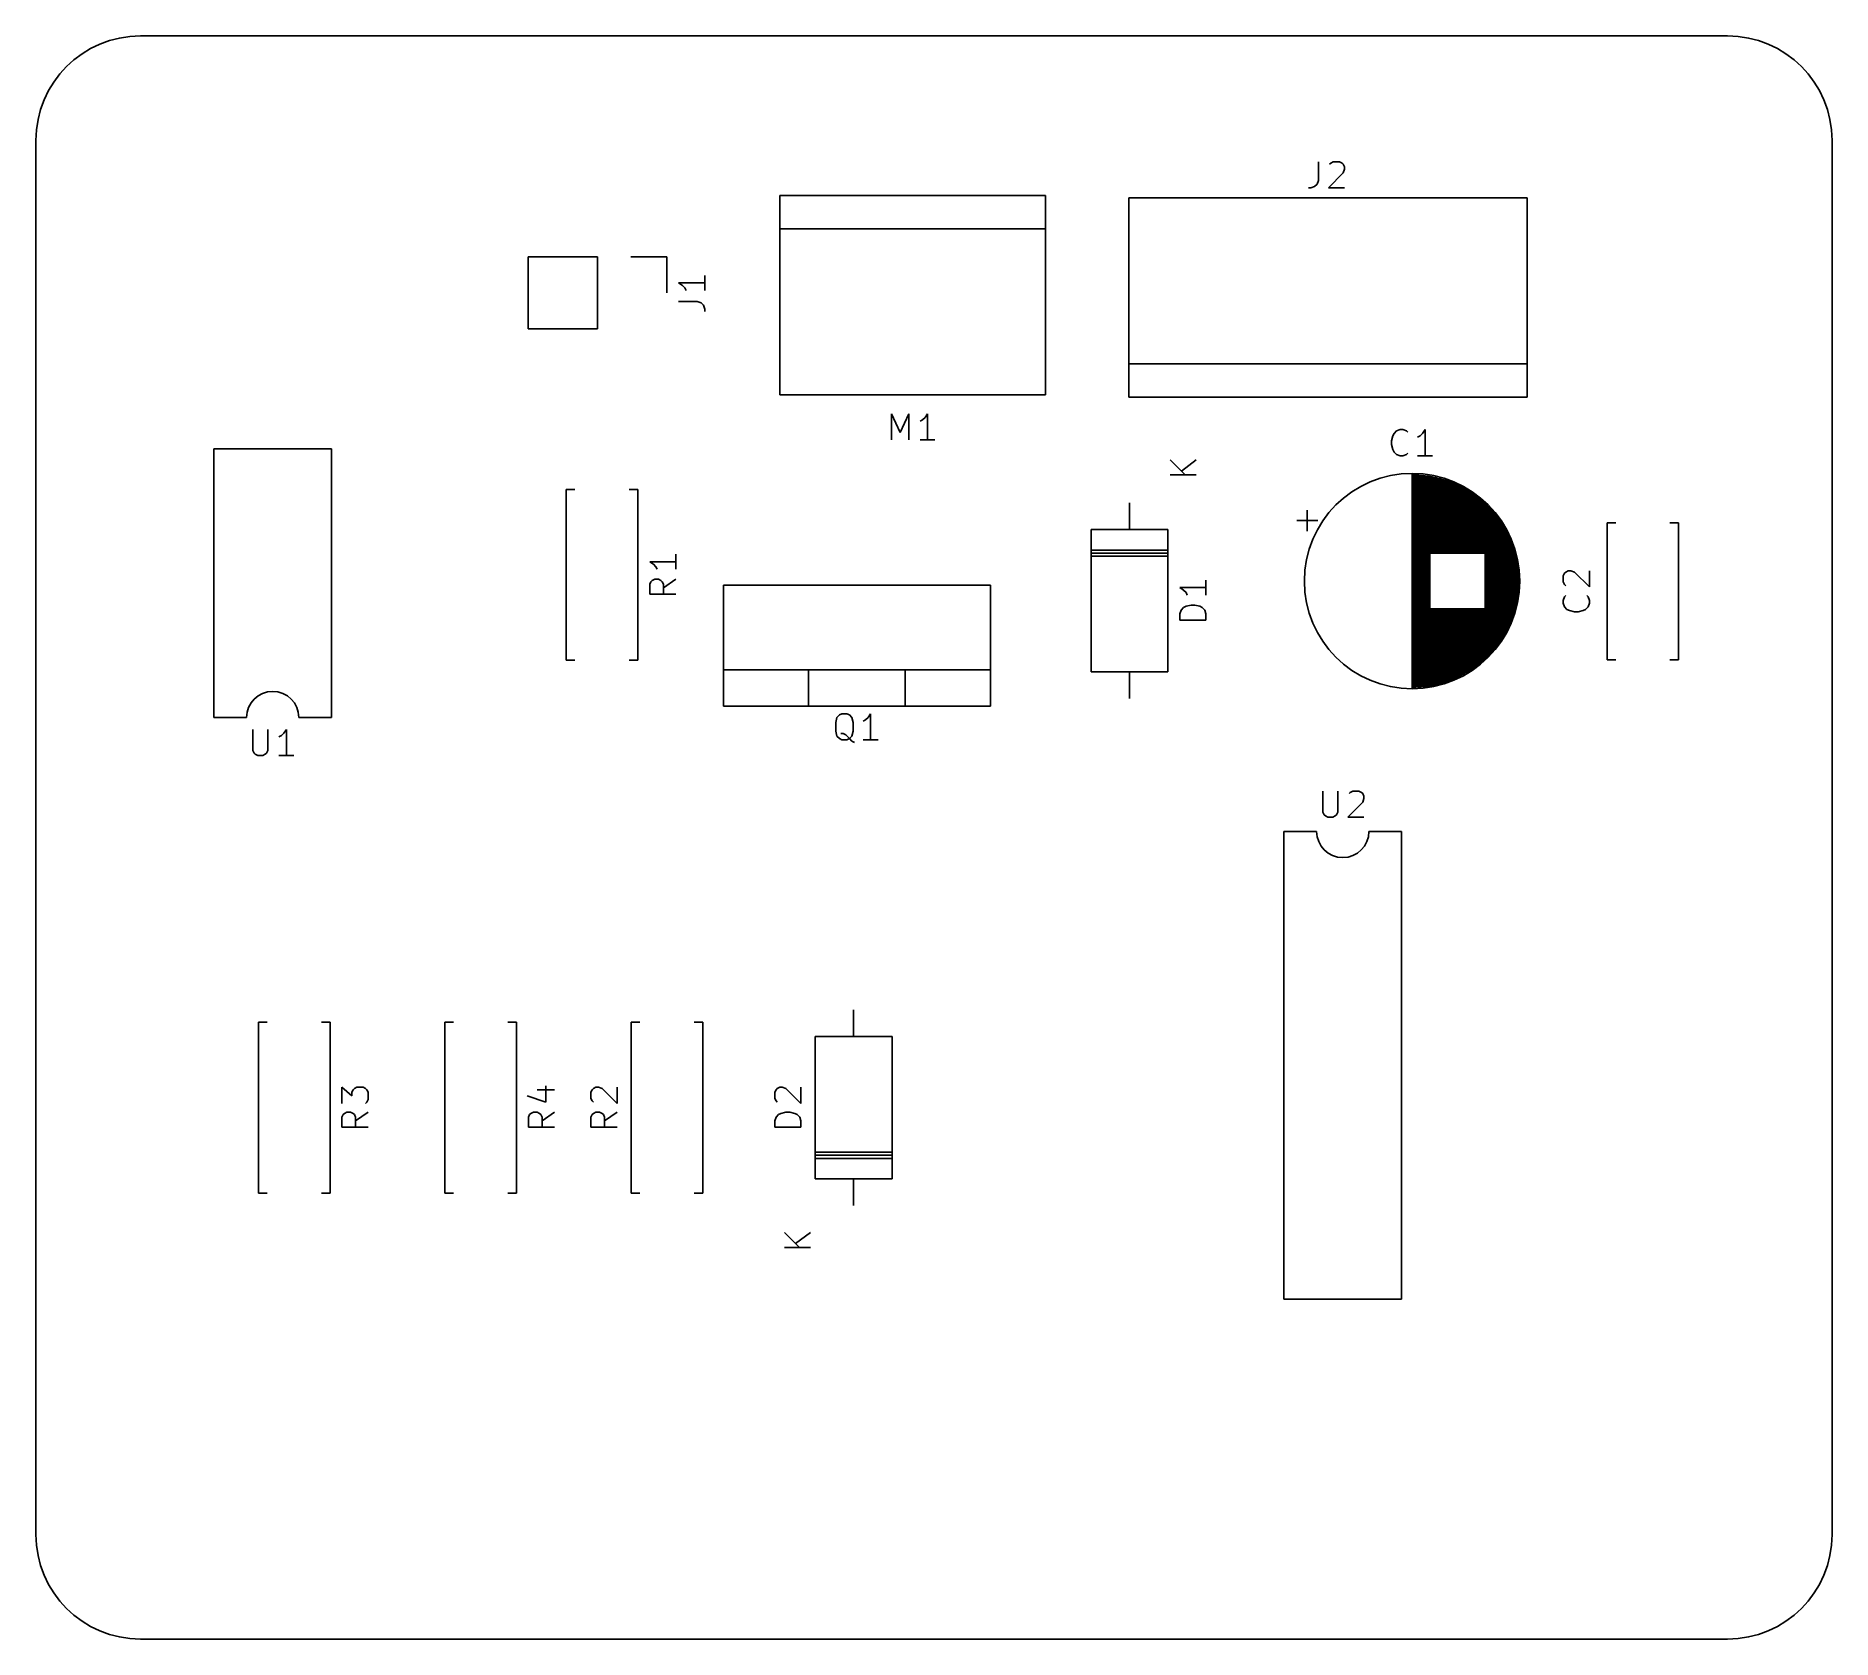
# Model space of a CAD drawing. Header units: millimetres. Extents: x 50.1 to 118.8, y -101.4 to -40.
import ezdxf

# ---------------------------------------------------------------- set-up
doc = ezdxf.new("R2010")
doc.units = ezdxf.units.MM
doc.layers.add('Edge.Cuts', color=254, linetype='CONTINUOUS', true_color=0xd0d2cd)
doc.layers.add('F.Silkscreen', color=41, linetype='CONTINUOUS', true_color=0xf2eda1)

msp = doc.modelspace()

# ---------------------------------------------------------------- linework, layer by layer
at = {"layer": 'Edge.Cuts', "linetype": 'CONTINUOUS'}
for p, q in [((54.08, -40.02), (114.8, -40.02)), ((50.08, -97.36), (50.08, -44.02)), ((118.8, -44.02), (118.8, -97.36)), ((114.8, -101.36), (54.08, -101.36))]:
    msp.add_line(p, q, dxfattribs=at)
at = {"layer": 'Edge.Cuts'}
for centre, start, end in [((54.08, -44.02), 90, 180), ((114.8, -44.02), 0, 90), ((54.08, -97.36), -180, -90), ((114.8, -97.36), -90, 0)]:
    msp.add_arc(centre, 4, start, end, dxfattribs=at)
at = {"layer": 'F.Silkscreen', "linetype": 'CONTINUOUS'}
for p, q in [((99.146666, -44.834819), (99.146666, -45.549104)), ((100.099047, -45.26339), (99.527619, -45.834819)), ((99.575238, -44.930057), (99.622857, -44.882438)), ((99.622857, -44.882438), (99.718095, -44.834819)), ((99.718095, -44.834819), (99.95619, -44.834819)), ((99.95619, -44.834819), (100.051428, -44.882438)), ((100.051428, -44.882438), (100.099047, -44.930057)), ((100.099047, -44.930057), (100.146666, -45.025295)), ((100.146666, -45.120533), (100.099047, -45.26339)), ((100.146666, -45.025295), (100.146666, -45.120533)), ((98.860952, -45.834819), (98.765714, -45.834819)), ((99.003809, -45.7872), (98.860952, -45.834819)), ((99.099047, -45.691961), (99.003809, -45.7872)), ((99.146666, -45.549104), (99.099047, -45.691961)), ((99.527619, -45.834819), (100.146666, -45.834819)), ((78.54, -46.13), (78.54, -53.75)), ((88.7, -46.13), (78.54, -46.13)), ((88.7, -53.75), (88.7, -46.13)), ((91.89, -46.22), (107.13, -46.22)), ((91.89, -53.84), (91.89, -46.22)), ((107.13, -53.84), (107.13, -46.22)), ((78.54, -47.4), (88.7, -47.4)), ((68.915, -48.47), (68.915, -51.23)), ((71.565, -48.47), (68.915, -48.47)), ((71.565, -48.47), (71.565, -51.23)), ((72.835, -48.47), (74.215, -48.47)), ((74.215, -48.47), (74.215, -49.85)), ((75.669819, -49.469047), (74.669819, -49.469047)), ((74.669819, -49.469047), (74.812676, -49.564285)), ((75.669819, -49.183333), (75.669819, -49.754761)), ((74.812676, -49.564285), (74.907914, -49.659523)), ((74.907914, -49.659523), (74.955533, -49.754761)), ((74.669819, -50.183333), (75.384104, -50.183333)), ((75.384104, -50.183333), (75.526961, -50.230952)), ((75.526961, -50.230952), (75.6222, -50.32619)), ((75.6222, -50.32619), (75.669819, -50.469047)), ((75.669819, -50.469047), (75.669819, -50.564285)), ((71.565, -51.23), (68.915, -51.23)), ((91.89, -52.57), (107.13, -52.57)), ((78.54, -53.75), (88.7, -53.75)), ((91.89, -53.84), (107.13, -53.84)), ((82.810476, -55.474819), (82.810476, -54.474819)), ((82.810476, -54.474819), (83.143809, -55.189104)), ((83.143809, -55.189104), (83.477142, -54.474819)), ((83.477142, -54.474819), (83.477142, -55.474819)), ((84.000952, -54.712914), (83.905714, -54.760533)), ((84.09619, -54.617676), (84.000952, -54.712914)), ((84.191428, -54.474819), (84.09619, -54.617676)), ((84.191428, -55.474819), (84.191428, -54.474819)), ((84.477142, -55.474819), (83.905714, -55.474819)), ((101.944286, -55.51339), (101.991905, -55.322914)), ((101.944286, -55.656247), (101.944286, -55.51339)), ((101.991905, -55.846723), (101.944286, -55.656247)), ((101.991905, -55.322914), (102.039524, -55.227676)), ((102.039524, -55.227676), (102.134762, -55.132438)), ((102.134762, -55.132438), (102.277619, -55.084819)), ((102.277619, -55.084819), (102.372857, -55.084819)), ((102.372857, -55.084819), (102.515714, -55.132438)), ((102.515714, -55.132438), (102.563333, -55.180057)), ((103.039524, -55.322914), (102.944286, -55.370533)), ((103.134762, -55.227676), (103.039524, -55.322914)), ((103.23, -55.084819), (103.134762, -55.227676)), ((103.23, -56.084819), (103.23, -55.084819)), ((56.89, -55.82), (56.89, -66.1)), ((61.39, -55.82), (56.89, -55.82)), ((61.39, -66.1), (61.39, -55.82)), ((93.474819, -56.240476), (94.046247, -56.811904)), ((94.474819, -56.240476), (93.90339, -56.669047)), ((102.039524, -55.941961), (101.991905, -55.846723)), ((102.134762, -56.0372), (102.039524, -55.941961)), ((102.277619, -56.084819), (102.134762, -56.0372)), ((102.372857, -56.084819), (102.277619, -56.084819)), ((102.515714, -56.0372), (102.372857, -56.084819)), ((102.563333, -55.98958), (102.515714, -56.0372)), ((103.515714, -56.084819), (102.944286, -56.084819)), ((94.474819, -56.811904), (93.474819, -56.811904)), ((102.73, -56.8), (102.73, -64.96)), ((102.77, -56.8), (102.77, -64.96)), ((102.81, -56.801), (102.81, -64.959)), ((102.85, -56.802), (102.85, -64.958)), ((102.89, -56.803), (102.89, -64.957)), ((102.93, -56.805), (102.93, -64.955)), ((102.97, -56.807), (102.97, -64.953)), ((103.01, -56.81), (103.01, -64.95)), ((103.05, -56.812), (103.05, -64.948)), ((103.09, -56.816), (103.09, -64.944)), ((103.13, -56.819), (103.13, -64.941)), ((103.17, -56.824), (103.17, -64.936)), ((103.21, -56.828), (103.21, -64.932)), ((103.25, -56.833), (103.25, -64.927)), ((103.29, -56.838), (103.29, -64.922)), ((103.33, -56.844), (103.33, -64.916)), ((103.37, -56.85), (103.37, -64.91)), ((103.41, -56.857), (103.41, -64.903)), ((103.45, -56.863), (103.45, -59.84)), ((103.49, -56.871), (103.49, -59.84)), ((103.53, -56.878), (103.53, -59.84)), ((103.57, -56.887), (103.57, -59.84)), ((103.61, -56.895), (103.61, -59.84)), ((103.65, -56.904), (103.65, -59.84)), ((103.69, -56.913), (103.69, -59.84)), ((103.73, -56.923), (103.73, -59.84)), ((103.77, -56.933), (103.77, -59.84)), ((103.81, -56.944), (103.81, -59.84)), ((103.85, -56.955), (103.85, -59.84)), ((103.89, -56.967), (103.89, -59.84)), ((103.93, -56.979), (103.93, -59.84)), ((103.97, -56.991), (103.97, -59.84)), ((104.01, -57.004), (104.01, -59.84)), ((104.05, -57.017), (104.05, -59.84)), ((104.09, -57.031), (104.09, -59.84)), ((70.37, -57.37), (70.37, -63.91)), ((70.7, -57.37), (70.37, -57.37)), ((72.78, -57.37), (73.11, -57.37)), ((73.11, -57.37), (73.11, -63.91)), ((104.13, -57.045), (104.13, -59.84)), ((104.17, -57.06), (104.17, -59.84)), ((104.21, -57.075), (104.21, -59.84)), ((104.25, -57.091), (104.25, -59.84)), ((104.29, -57.107), (104.29, -59.84)), ((104.33, -57.123), (104.33, -59.84)), ((104.37, -57.14), (104.37, -59.84)), ((104.41, -57.158), (104.41, -59.84)), ((104.45, -57.176), (104.45, -59.84)), ((104.49, -57.195), (104.49, -59.84)), ((104.53, -57.214), (104.53, -59.84)), ((104.57, -57.234), (104.57, -59.84)), ((104.61, -57.254), (104.61, -59.84)), ((104.65, -57.275), (104.65, -59.84)), ((104.69, -57.296), (104.69, -59.84)), ((104.73, -57.318), (104.73, -59.84)), ((104.77, -57.341), (104.77, -59.84)), ((104.81, -57.364), (104.81, -59.84)), ((104.85, -57.387), (104.85, -59.84)), ((104.89, -57.412), (104.89, -59.84)), ((104.93, -57.437), (104.93, -59.84)), ((104.97, -57.462), (104.97, -59.84)), ((105.01, -57.488), (105.01, -59.84)), ((105.05, -57.515), (105.05, -59.84)), ((105.09, -57.543), (105.09, -59.84)), ((105.13, -57.571), (105.13, -59.84)), ((105.17, -57.6), (105.17, -59.84)), ((105.21, -57.63), (105.21, -59.84)), ((105.25, -57.661), (105.25, -59.84)), ((105.29, -57.692), (105.29, -59.84)), ((105.33, -57.724), (105.33, -59.84)), ((91.92, -57.89), (91.92, -58.91)), ((98.720302, -58.165), (98.720302, -58.965)), ((105.37, -57.757), (105.37, -59.84)), ((105.41, -57.791), (105.41, -59.84)), ((105.45, -57.825), (105.45, -59.84)), ((105.49, -57.861), (105.49, -59.84)), ((105.53, -57.898), (105.53, -63.862)), ((105.57, -57.935), (105.57, -63.825)), ((105.61, -57.974), (105.61, -63.786)), ((105.65, -58.013), (105.65, -63.747)), ((105.69, -58.054), (105.69, -63.706)), ((105.73, -58.096), (105.73, -63.664)), ((105.77, -58.139), (105.77, -63.621)), ((105.81, -58.184), (105.81, -63.576)), ((105.85, -58.229), (105.85, -63.531)), ((105.89, -58.276), (105.89, -63.484)), ((105.93, -58.325), (105.93, -63.435)), ((105.97, -58.375), (105.97, -63.385)), ((90.45, -58.91), (93.39, -58.91)), ((90.45, -64.35), (90.45, -58.91)), ((93.39, -58.91), (93.39, -64.35)), ((98.320302, -58.565), (99.120302, -58.565)), ((106.01, -58.427), (106.01, -63.333)), ((106.05, -58.48), (106.05, -63.28)), ((106.09, -58.536), (106.09, -63.224)), ((106.13, -58.593), (106.13, -63.167)), ((106.17, -58.653), (106.17, -63.107)), ((106.21, -58.715), (106.21, -63.045)), ((106.25, -58.779), (106.25, -62.981)), ((106.29, -58.846), (106.29, -62.914)), ((106.33, -58.916), (106.33, -62.844)), ((106.37, -58.99), (106.37, -62.77)), ((106.41, -59.067), (106.41, -62.693)), ((110.19, -58.65), (110.527, -58.65)), ((110.19, -63.89), (110.19, -58.65)), ((112.593, -58.65), (112.93, -58.65)), ((112.93, -58.65), (112.93, -63.89)), ((93.39, -59.69), (90.45, -59.69)), ((106.45, -59.149), (106.45, -62.611)), ((106.49, -59.236), (106.49, -62.524)), ((106.53, -59.328), (106.53, -62.432)), ((106.57, -59.427), (106.57, -62.333)), ((106.61, -59.534), (106.61, -62.226)), ((106.65, -59.652), (106.65, -62.108)), ((106.69, -59.783), (106.69, -61.977)), ((74.564819, -60.139999), (73.564819, -60.139999)), ((73.564819, -60.139999), (73.707676, -60.235237)), ((73.707676, -60.235237), (73.802914, -60.330475)), ((73.802914, -60.330475), (73.850533, -60.425713)), ((74.564819, -59.854285), (74.564819, -60.425713)), ((93.39, -59.81), (90.45, -59.81)), ((93.39, -59.93), (90.45, -59.93)), ((106.73, -59.933), (106.73, -61.827)), ((106.77, -60.112), (106.77, -61.648)), ((106.81, -60.347), (106.81, -61.413)), ((73.564819, -60.997142), (73.612438, -60.901904)), ((73.564819, -61.378094), (73.564819, -60.997142)), ((73.612438, -60.901904), (73.660057, -60.854285)), ((73.660057, -60.854285), (73.755295, -60.806666)), ((73.755295, -60.806666), (73.898152, -60.806666)), ((73.898152, -60.806666), (73.99339, -60.854285)), ((73.99339, -60.854285), (74.041009, -60.901904)), ((74.041009, -60.901904), (74.088628, -60.997142)), ((74.564819, -60.806666), (74.088628, -61.139999)), ((74.088628, -60.997142), (74.088628, -61.378094)), ((76.38, -61.04), (86.6, -61.04)), ((76.38, -65.66), (76.38, -61.04)), ((86.6, -61.04), (86.6, -65.66)), ((94.844819, -61.129999), (93.844819, -61.129999)), ((93.844819, -61.129999), (93.987676, -61.225237)), ((94.844819, -60.844285), (94.844819, -61.415713)), ((108.514819, -60.674761), (108.562438, -60.579523)), ((108.514819, -60.912856), (108.514819, -60.674761)), ((108.562438, -61.008094), (108.514819, -60.912856)), ((108.562438, -60.579523), (108.610057, -60.531904)), ((108.610057, -61.055713), (108.562438, -61.008094)), ((108.610057, -60.531904), (108.705295, -60.484285)), ((108.705295, -60.484285), (108.800533, -60.484285)), ((108.800533, -60.484285), (108.94339, -60.531904)), ((108.94339, -60.531904), (109.514819, -61.103332)), ((109.514819, -61.103332), (109.514819, -60.484285)), ((74.564819, -61.378094), (73.564819, -61.378094)), ((93.987676, -61.225237), (94.082914, -61.320475)), ((93.987676, -61.891904), (94.082914, -61.844285)), ((94.082914, -61.320475), (94.130533, -61.415713)), ((94.082914, -61.844285), (94.27339, -61.796666)), ((94.27339, -61.796666), (94.416247, -61.796666)), ((94.416247, -61.796666), (94.606723, -61.844285)), ((94.606723, -61.844285), (94.701961, -61.891904)), ((108.514819, -61.627142), (108.562438, -61.484285)), ((108.514819, -61.72238), (108.514819, -61.627142)), ((108.562438, -61.865237), (108.514819, -61.72238)), ((108.562438, -61.484285), (108.610057, -61.436666)), ((109.41958, -61.436666), (109.4672, -61.484285)), ((109.4672, -61.484285), (109.514819, -61.627142)), ((109.514819, -61.72238), (109.4672, -61.865237)), ((109.514819, -61.627142), (109.514819, -61.72238)), ((93.844819, -62.129999), (93.892438, -61.987142)), ((93.844819, -62.368094), (93.844819, -62.129999)), ((94.844819, -62.368094), (93.844819, -62.368094)), ((93.892438, -61.987142), (93.987676, -61.891904)), ((94.701961, -61.891904), (94.7972, -61.987142)), ((94.7972, -61.987142), (94.844819, -62.129999)), ((94.844819, -62.129999), (94.844819, -62.368094)), ((103.45, -61.92), (103.45, -64.897)), ((103.49, -61.92), (103.49, -64.889)), ((103.53, -61.92), (103.53, -64.882)), ((103.57, -61.92), (103.57, -64.873)), ((103.61, -61.92), (103.61, -64.865)), ((103.65, -61.92), (103.65, -64.856)), ((103.69, -61.92), (103.69, -64.847)), ((103.73, -61.92), (103.73, -64.837)), ((103.77, -61.92), (103.77, -64.827)), ((103.81, -61.92), (103.81, -64.816)), ((103.85, -61.92), (103.85, -64.805)), ((103.89, -61.92), (103.89, -64.793)), ((103.93, -61.92), (103.93, -64.781)), ((103.97, -61.92), (103.97, -64.769)), ((104.01, -61.92), (104.01, -64.756)), ((104.05, -61.92), (104.05, -64.743)), ((104.09, -61.92), (104.09, -64.729)), ((104.13, -61.92), (104.13, -64.715)), ((104.17, -61.92), (104.17, -64.7)), ((104.21, -61.92), (104.21, -64.685)), ((104.25, -61.92), (104.25, -64.669)), ((104.29, -61.92), (104.29, -64.653)), ((104.33, -61.92), (104.33, -64.637)), ((104.37, -61.92), (104.37, -64.62)), ((104.41, -61.92), (104.41, -64.602)), ((104.45, -61.92), (104.45, -64.584)), ((104.49, -61.92), (104.49, -64.565)), ((104.53, -61.92), (104.53, -64.546)), ((104.57, -61.92), (104.57, -64.526)), ((104.61, -61.92), (104.61, -64.506)), ((104.65, -61.92), (104.65, -64.485)), ((104.69, -61.92), (104.69, -64.464)), ((104.73, -61.92), (104.73, -64.442)), ((104.77, -61.92), (104.77, -64.419)), ((104.81, -61.92), (104.81, -64.396)), ((104.85, -61.92), (104.85, -64.373)), ((104.89, -61.92), (104.89, -64.348)), ((104.93, -61.92), (104.93, -64.323)), ((104.97, -61.92), (104.97, -64.298)), ((105.01, -61.92), (105.01, -64.272)), ((105.05, -61.92), (105.05, -64.245)), ((105.09, -61.92), (105.09, -64.217)), ((105.13, -61.92), (105.13, -64.189)), ((105.17, -61.92), (105.17, -64.16)), ((105.21, -61.92), (105.21, -64.13)), ((105.25, -61.92), (105.25, -64.099)), ((105.29, -61.92), (105.29, -64.068)), ((105.33, -61.92), (105.33, -64.036)), ((105.37, -61.92), (105.37, -64.003)), ((105.41, -61.92), (105.41, -63.969)), ((105.45, -61.92), (105.45, -63.935)), ((105.49, -61.92), (105.49, -63.899)), ((108.657676, -61.960475), (108.562438, -61.865237)), ((108.752914, -62.008094), (108.657676, -61.960475)), ((108.94339, -62.055713), (108.752914, -62.008094)), ((109.086247, -62.055713), (108.94339, -62.055713)), ((109.276723, -62.008094), (109.086247, -62.055713)), ((109.371961, -61.960475), (109.276723, -62.008094)), ((109.4672, -61.865237), (109.371961, -61.960475)), ((110.527, -63.89), (110.19, -63.89)), ((112.93, -63.89), (112.593, -63.89)), ((70.37, -63.91), (70.7, -63.91)), ((73.11, -63.91), (72.78, -63.91)), ((86.6, -64.28), (76.38, -64.28)), ((79.64, -65.66), (79.64, -64.28)), ((83.34, -65.66), (83.34, -64.28)), ((93.39, -64.35), (90.45, -64.35)), ((91.92, -65.37), (91.92, -64.35)), ((86.6, -65.66), (76.38, -65.66)), ((80.823333, -66.002438), (80.918571, -65.954819)), ((80.918571, -65.954819), (81.109047, -65.954819)), ((81.109047, -65.954819), (81.204285, -66.002438)), ((82.013809, -65.954819), (81.918571, -66.097676)), ((82.013809, -66.954819), (82.013809, -65.954819)), ((56.89, -66.1), (58.14, -66.1)), ((58.378095, -66.554819), (58.378095, -67.364342)), ((58.949523, -67.364342), (58.949523, -66.554819)), ((59.663809, -66.554819), (59.568571, -66.697676)), ((59.663809, -67.554819), (59.663809, -66.554819)), ((60.14, -66.1), (61.39, -66.1)), ((80.680476, -66.288152), (80.728095, -66.097676)), ((80.680476, -66.621485), (80.680476, -66.288152)), ((80.728095, -66.811961), (80.680476, -66.621485)), ((80.728095, -66.097676), (80.823333, -66.002438)), ((81.204285, -66.002438), (81.299523, -66.097676)), ((81.299523, -66.097676), (81.347142, -66.288152)), ((81.347142, -66.621485), (81.299523, -66.811961)), ((81.347142, -66.288152), (81.347142, -66.621485)), ((81.823333, -66.192914), (81.728095, -66.240533)), ((81.918571, -66.097676), (81.823333, -66.192914)), ((59.473333, -66.792914), (59.378095, -66.840533)), ((59.568571, -66.697676), (59.473333, -66.792914)), ((80.823333, -66.9072), (80.728095, -66.811961)), ((80.918571, -66.954819), (80.823333, -66.9072)), ((80.96619, -66.716723), (80.870952, -66.716723)), ((81.109047, -66.954819), (80.918571, -66.954819)), ((81.061428, -66.764342), (80.96619, -66.716723)), ((81.204285, -66.9072), (81.061428, -66.764342)), ((81.204285, -66.9072), (81.109047, -66.954819)), ((81.299523, -66.811961), (81.204285, -66.9072)), ((81.299523, -67.002438), (81.204285, -66.9072)), ((81.394761, -67.050057), (81.299523, -67.002438)), ((82.299523, -66.954819), (81.728095, -66.954819)), ((58.378095, -67.364342), (58.425714, -67.45958)), ((58.425714, -67.45958), (58.473333, -67.5072)), ((58.473333, -67.5072), (58.568571, -67.554819)), ((58.568571, -67.554819), (58.759047, -67.554819)), ((58.759047, -67.554819), (58.854285, -67.5072)), ((58.854285, -67.5072), (58.901904, -67.45958)), ((58.901904, -67.45958), (58.949523, -67.364342)), ((59.949523, -67.554819), (59.378095, -67.554819)), ((99.318095, -68.914819), (99.318095, -69.724342)), ((99.889523, -69.724342), (99.889523, -68.914819)), ((100.841904, -69.34339), (100.270476, -69.914819)), ((100.318095, -69.010057), (100.365714, -68.962438)), ((100.365714, -68.962438), (100.460952, -68.914819)), ((100.460952, -68.914819), (100.699047, -68.914819)), ((100.699047, -68.914819), (100.794285, -68.962438)), ((100.794285, -68.962438), (100.841904, -69.010057)), ((100.841904, -69.010057), (100.889523, -69.105295)), ((100.889523, -69.200533), (100.841904, -69.34339)), ((100.889523, -69.105295), (100.889523, -69.200533)), ((99.318095, -69.724342), (99.365714, -69.81958)), ((99.365714, -69.81958), (99.413333, -69.8672)), ((99.413333, -69.8672), (99.508571, -69.914819)), ((99.508571, -69.914819), (99.699047, -69.914819)), ((99.699047, -69.914819), (99.794285, -69.8672)), ((99.794285, -69.8672), (99.841904, -69.81958)), ((99.841904, -69.81958), (99.889523, -69.724342)), ((100.270476, -69.914819), (100.889523, -69.914819)), ((97.83, -70.46), (97.83, -88.36)), ((99.08, -70.46), (97.83, -70.46)), ((102.33, -70.46), (101.08, -70.46)), ((102.33, -88.36), (102.33, -70.46)), ((81.363333, -77.29), (81.363333, -78.31)), ((58.593333, -77.76), (58.593333, -84.3)), ((58.923333, -77.76), (58.593333, -77.76)), ((61.003333, -77.76), (61.333333, -77.76)), ((61.333333, -77.76), (61.333333, -84.3)), ((65.726666, -77.76), (65.726666, -84.3)), ((66.056666, -77.76), (65.726666, -77.76)), ((68.136666, -77.76), (68.466666, -77.76)), ((68.466666, -77.76), (68.466666, -84.3)), ((72.86, -77.76), (73.19, -77.76)), ((72.86, -84.3), (72.86, -77.76)), ((75.6, -77.76), (75.27, -77.76)), ((75.6, -84.3), (75.6, -77.76)), ((79.893333, -78.31), (82.833333, -78.31)), ((79.893333, -83.75), (79.893333, -78.31)), ((82.833333, -78.31), (82.833333, -83.75)), ((61.788152, -80.863332), (61.788152, -80.244285)), ((61.788152, -80.244285), (62.169104, -80.577618)), ((62.169104, -80.434761), (62.216723, -80.339523)), ((62.216723, -80.339523), (62.264342, -80.291904)), ((62.264342, -80.291904), (62.35958, -80.244285)), ((62.35958, -80.244285), (62.597675, -80.244285)), ((62.597675, -80.244285), (62.692913, -80.291904)), ((62.692913, -80.291904), (62.740533, -80.339523)), ((62.740533, -80.339523), (62.788152, -80.434761)), ((69.254818, -80.339523), (69.921485, -80.339523)), ((69.588151, -80.815713), (69.588151, -80.196666)), ((71.314819, -80.434761), (71.362438, -80.339523)), ((71.362438, -80.339523), (71.410057, -80.291904)), ((71.410057, -80.291904), (71.505295, -80.244285)), ((71.505295, -80.244285), (71.600533, -80.244285)), ((71.600533, -80.244285), (71.74339, -80.291904)), ((71.74339, -80.291904), (72.314819, -80.863332)), ((72.314819, -80.863332), (72.314819, -80.244285)), ((78.348152, -80.434761), (78.395771, -80.339523)), ((78.395771, -80.339523), (78.44339, -80.291904)), ((78.44339, -80.291904), (78.538628, -80.244285)), ((78.538628, -80.244285), (78.633866, -80.244285)), ((78.633866, -80.244285), (78.776723, -80.291904)), ((78.776723, -80.291904), (79.348152, -80.863332)), ((79.348152, -80.863332), (79.348152, -80.244285)), ((62.169104, -80.577618), (62.169104, -80.434761)), ((62.740533, -80.815713), (62.692913, -80.863332)), ((62.788152, -80.720475), (62.740533, -80.815713)), ((62.788152, -80.434761), (62.788152, -80.720475)), ((68.873866, -80.577618), (69.588151, -80.815713)), ((71.314819, -80.672856), (71.314819, -80.434761)), ((71.362438, -80.768094), (71.314819, -80.672856)), ((71.410057, -80.815713), (71.362438, -80.768094)), ((78.348152, -80.672856), (78.348152, -80.434761)), ((78.395771, -80.768094), (78.348152, -80.672856)), ((78.44339, -80.815713), (78.395771, -80.768094)), ((61.788152, -81.387142), (61.835771, -81.291904)), ((61.788152, -81.768094), (61.788152, -81.387142)), ((62.788152, -81.768094), (61.788152, -81.768094)), ((61.835771, -81.291904), (61.88339, -81.244285)), ((61.88339, -81.244285), (61.978628, -81.196666)), ((61.978628, -81.196666), (62.121485, -81.196666)), ((62.121485, -81.196666), (62.216723, -81.244285)), ((62.216723, -81.244285), (62.264342, -81.291904)), ((62.264342, -81.291904), (62.311961, -81.387142)), ((62.788152, -81.196666), (62.311961, -81.529999)), ((62.311961, -81.387142), (62.311961, -81.768094)), ((68.921485, -81.387142), (68.969104, -81.291904)), ((68.921485, -81.768094), (68.921485, -81.387142)), ((69.921485, -81.768094), (68.921485, -81.768094)), ((68.969104, -81.291904), (69.016723, -81.244285)), ((69.016723, -81.244285), (69.111961, -81.196666)), ((69.111961, -81.196666), (69.254818, -81.196666)), ((69.254818, -81.196666), (69.350056, -81.244285)), ((69.350056, -81.244285), (69.397675, -81.291904)), ((69.397675, -81.291904), (69.445294, -81.387142)), ((69.921485, -81.196666), (69.445294, -81.529999)), ((69.445294, -81.387142), (69.445294, -81.768094)), ((71.314819, -81.387142), (71.362438, -81.291904)), ((71.314819, -81.768094), (71.314819, -81.387142)), ((72.314819, -81.768094), (71.314819, -81.768094)), ((71.362438, -81.291904), (71.410057, -81.244285)), ((71.410057, -81.244285), (71.505295, -81.196666)), ((71.505295, -81.196666), (71.648152, -81.196666)), ((71.648152, -81.196666), (71.74339, -81.244285)), ((71.74339, -81.244285), (71.791009, -81.291904)), ((71.791009, -81.291904), (71.838628, -81.387142)), ((72.314819, -81.196666), (71.838628, -81.529999)), ((71.838628, -81.387142), (71.838628, -81.768094)), ((78.348152, -81.529999), (78.395771, -81.387142)), ((78.348152, -81.768094), (78.348152, -81.529999)), ((79.348152, -81.768094), (78.348152, -81.768094)), ((78.395771, -81.387142), (78.491009, -81.291904)), ((78.491009, -81.291904), (78.586247, -81.244285)), ((78.586247, -81.244285), (78.776723, -81.196666)), ((78.776723, -81.196666), (78.91958, -81.196666)), ((78.91958, -81.196666), (79.110056, -81.244285)), ((79.110056, -81.244285), (79.205294, -81.291904)), ((79.205294, -81.291904), (79.300533, -81.387142)), ((79.300533, -81.387142), (79.348152, -81.529999)), ((79.348152, -81.529999), (79.348152, -81.768094)), ((79.893333, -82.73), (82.833333, -82.73)), ((79.893333, -82.85), (82.833333, -82.85)), ((79.893333, -82.97), (82.833333, -82.97)), ((82.833333, -83.75), (79.893333, -83.75)), ((81.363333, -84.77), (81.363333, -83.75)), ((58.593333, -84.3), (58.923333, -84.3)), ((61.333333, -84.3), (61.003333, -84.3)), ((65.726666, -84.3), (66.056666, -84.3)), ((68.466666, -84.3), (68.136666, -84.3)), ((73.19, -84.3), (72.86, -84.3)), ((75.27, -84.3), (75.6, -84.3)), ((78.718152, -85.800476), (79.28958, -86.371904)), ((79.718152, -85.800476), (79.146723, -86.229047)), ((79.718152, -86.371904), (78.718152, -86.371904)), ((97.83, -88.36), (102.33, -88.36))]:
    msp.add_line(p, q, dxfattribs=at)
at = {"layer": 'F.Silkscreen'}
msp.add_circle((102.73, -60.88), 4.12, dxfattribs=at)
for centre, start, end in [((59.14, -66.1), 0, 180), ((100.08, -70.46), -180, 0)]:
    msp.add_arc(centre, 1, start, end, dxfattribs=at)

doc.saveas('drawing.dxf')
